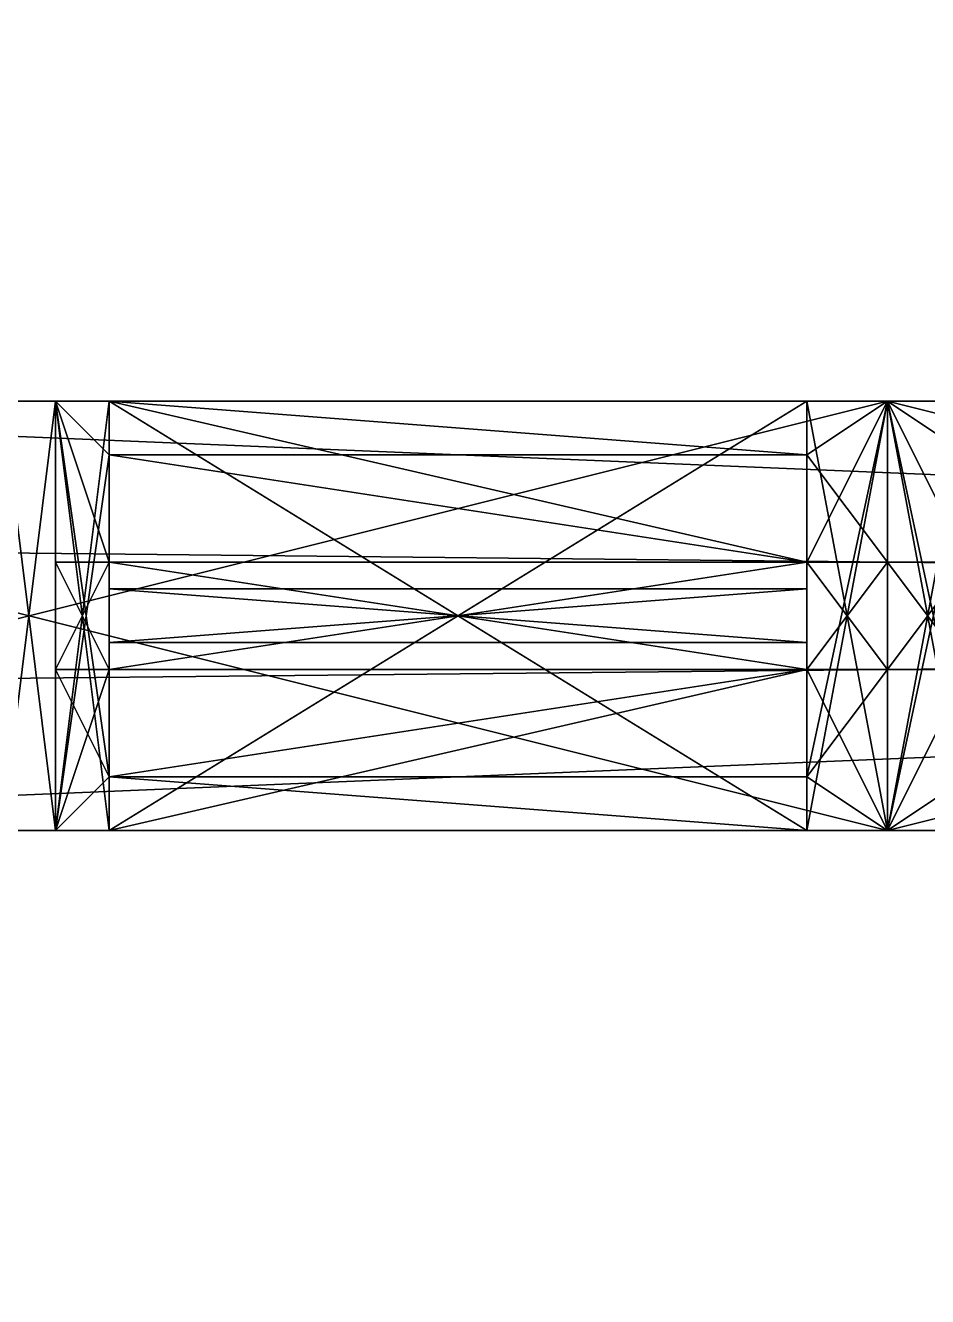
# Model space of a CAD drawing. Extents: x -3136 to 3456, y -896 to 5632.
# Drawn here: x -1248.13 to -1214.5, y 1758.62 to 1806 of the extents above; entities that cross this region are included whole.
import ezdxf

# ---------------------------------------------------------------- set-up
doc = ezdxf.new("R2010")
doc.units = 0

msp = doc.modelspace()

# ---------------------------------------------------------------- meshes
at = {"layer": 'OBJECT000', "color": 50}
mesh = msp.add_polyface(dxfattribs=at)
corners = [(-1792, 1776, 416), (-1792, 1792, 416), (-256, 1792, 416), (-256, 1776, 416), (-1792, 1792, 288), (-1792, 1776, 288), (-256, 1776, 288), (-256, 1792, 288)]
mesh.append_faces([[corners[k] for k in face] for face in [(1, 3, 0), (5, 7, 4), (4, 0, 5), (6, 2, 7), (7, 1, 4), (5, 3, 6)]], dxfattribs={"vtx0": -1})
mesh.append_faces([[corners[k] for k in face] for face in [(1, 2, 3), (5, 6, 7), (4, 1, 0), (6, 3, 2), (7, 2, 1), (5, 0, 3)]], dxfattribs={"vtx2": -1})
at = {"layer": 'OBJECT067', "color": 50}
mesh = msp.add_polyface(dxfattribs=at)
corners = [(-2944, -896, 2176), (-2944, 5504, 2176), (3456, 5504, 2176), (3456, -896, 2176), (-2944, 5504, 2048), (-2944, -896, 2048), (3456, -896, 2048), (3456, 5504, 2048)]
mesh.append_faces([[corners[k] for k in face] for face in [(1, 3, 0), (5, 7, 4), (4, 0, 5), (6, 2, 7), (7, 1, 4), (5, 3, 6)]], dxfattribs={"vtx0": -1})
mesh.append_faces([[corners[k] for k in face] for face in [(1, 2, 3), (5, 6, 7), (4, 1, 0), (6, 3, 2), (7, 2, 1), (5, 0, 3)]], dxfattribs={"vtx2": -1})
at = {"layer": 'OBJECT262', "color": 50}
mesh = msp.add_polyface(dxfattribs=at)
corners = [(-768, 0, 288), (-1280, 0, 288), (-1280, 2048, 288), (-768, 2048, 288), (-1280, 2048, 272), (-1280, 0, 272), (-768, 0, 272), (-768, 2048, 272)]
mesh.append_faces([[corners[k] for k in face] for face in [(1, 3, 0), (5, 7, 4), (5, 0, 6), (4, 1, 5), (6, 3, 7), (7, 2, 4)]], dxfattribs={"vtx0": -1})
mesh.append_faces([[corners[k] for k in face] for face in [(1, 2, 3), (5, 6, 7), (5, 1, 0), (4, 2, 1), (6, 0, 3), (7, 3, 2)]], dxfattribs={"vtx2": -1})
at = {"layer": 'OBJECT290', "color": 50}
mesh = msp.add_polyface(dxfattribs=at)
corners = [(-1280, 1776, 128), (-1280, 1792, 128), (-896, 1792, 128), (-896, 1776, 128), (-1280, 1792, 112), (-1280, 1776, 112), (-896, 1776, 112), (-896, 1792, 112)]
mesh.append_faces([[corners[k] for k in face] for face in [(1, 3, 0), (5, 7, 4), (4, 0, 5), (6, 2, 7), (7, 1, 4), (5, 3, 6)]], dxfattribs={"vtx0": -1})
mesh.append_faces([[corners[k] for k in face] for face in [(1, 2, 3), (5, 6, 7), (4, 1, 0), (6, 3, 2), (7, 2, 1), (5, 0, 3)]], dxfattribs={"vtx2": -1})
at = {"layer": 'OBJECT293', "color": 50}
mesh = msp.add_polyface(dxfattribs=at)
corners = [(-2048, 0, 432), (-2048, 1824, 432), (-1824, 2048, 432), (-224, 2048, 432), (0, 1824, 432), (0, 0, 432), (-2048, 1824, 416), (-2048, 0, 416), (0, 0, 416), (0, 1824, 416), (-224, 2048, 416), (-1824, 2048, 416)]
mesh.append_faces([[corners[k] for k in face] for face in [(1, 5, 0), (7, 11, 6), (6, 0, 7), (8, 4, 9), (10, 2, 11), (7, 5, 8), (9, 3, 10), (11, 1, 6)]], dxfattribs={"vtx0": -1})
mesh.append_faces([[corners[k] for k in face] for face in [(1, 3, 4), (1, 4, 5), (7, 9, 10), (7, 10, 11)]], dxfattribs={"vtx0": -1, "vtx2": -1})
mesh.append_faces([[corners[k] for k in face] for face in [(1, 2, 3), (7, 8, 9), (6, 1, 0), (8, 5, 4), (10, 3, 2), (7, 0, 5), (9, 4, 3), (11, 2, 1)]], dxfattribs={"vtx2": -1})
at = {"layer": 'OBJECT300', "color": 50}
mesh = msp.add_polyface(dxfattribs=at)
corners = [(-256, 1792), (-1792, 1792), (-1792, 2048), (-256, 2048), (-256, 2048, -128), (-1792, 2048, -128), (-1792, 1792, -128), (-256, 1792, -128)]
mesh.append_faces([[corners[k] for k in face] for face in [(1, 3, 0), (5, 7, 4), (4, 2, 5), (6, 0, 7), (7, 3, 4), (5, 1, 6)]], dxfattribs={"vtx0": -1})
mesh.append_faces([[corners[k] for k in face] for face in [(1, 2, 3), (5, 6, 7), (4, 3, 2), (6, 1, 0), (7, 0, 3), (5, 2, 1)]], dxfattribs={"vtx2": -1})
at = {"layer": 'OBJECT304', "color": 50}
mesh = msp.add_polyface(dxfattribs=at)
corners = [(-1792, 256), (-1792, 1792), (-256, 1792), (-256, 256), (-256, 1792, -128), (-1792, 1792, -128), (-1792, 256, -128), (-256, 256, -128)]
mesh.append_faces([[corners[k] for k in face] for face in [(1, 3, 0), (5, 7, 4), (4, 1, 5), (7, 2, 4), (5, 0, 6), (6, 3, 7)]], dxfattribs={"vtx0": -1})
mesh.append_faces([[corners[k] for k in face] for face in [(1, 2, 3), (5, 6, 7), (4, 2, 1), (7, 3, 2), (5, 1, 0), (6, 0, 3)]], dxfattribs={"vtx2": -1})
at = {"layer": 'OBJECT515', "color": 50}
mesh = msp.add_polyface(dxfattribs=at)
corners = [(-1216, 1792, 128), (-1152, 1792, 128), (-1152, 1776, 128), (-1216, 1776, 128), (-1216, 1776, 112), (-1152, 1776, 112), (-1152, 1792, 112), (-1216, 1792, 112)]
mesh.append_faces([[corners[k] for k in face] for face in [(1, 3, 0), (5, 7, 4), (5, 1, 6), (6, 0, 7), (4, 2, 5), (7, 3, 4)]], dxfattribs={"vtx0": -1})
mesh.append_faces([[corners[k] for k in face] for face in [(1, 2, 3), (5, 6, 7), (5, 2, 1), (6, 1, 0), (4, 3, 2), (7, 0, 3)]], dxfattribs={"vtx2": -1})
at = {"layer": 'OBJECT538', "color": 50}
mesh = msp.add_polyface(dxfattribs=at)
corners = [(-1213, 1792), (-1216, 1792), (-1216, 1776), (-1213, 1776), (-1216, 1776, 27), (-1216, 1792, 27), (-1213, 1792, 27), (-1213, 1776, 27)]
mesh.append_faces([[corners[k] for k in face] for face in [(1, 3, 0), (2, 5, 4), (1, 6, 5), (3, 4, 7), (0, 7, 6), (4, 6, 7)]], dxfattribs={"vtx0": -1})
mesh.append_faces([[corners[k] for k in face] for face in [(1, 2, 3), (2, 1, 5), (1, 0, 6), (3, 2, 4), (0, 3, 7), (4, 5, 6)]], dxfattribs={"vtx2": -1})
at = {"layer": 'OBJECT539', "color": 50}
mesh = msp.add_polyface(dxfattribs=at)
corners = [(-1216, 1776, 35), (-1216, 1776, 27), (-1216, 1792, 27), (-1216, 1792, 35), (-1213, 1790, 35), (-1213, 1778, 35)]
mesh.append_faces([[corners[k] for k in face] for face in [(2, 4, 3), (0, 5, 1)]])
mesh.append_faces([[corners[k] for k in face] for face in [(1, 3, 0), (3, 5, 0), (2, 5, 4)]], dxfattribs={"vtx0": -1})
mesh.append_faces([[corners[k] for k in face] for face in [(1, 2, 3), (3, 4, 5), (2, 1, 5)]], dxfattribs={"vtx2": -1})
at = {"layer": 'OBJECT540', "color": 50}
mesh = msp.add_polyface(dxfattribs=at)
corners = [(-1216, 1792, 27), (-1213, 1792, 27), (-1213, 1790, 35.011), (-1213, 1778, 35), (-1213, 1776, 27), (-1216, 1776, 27)]
mesh.append_faces([[corners[k] for k in face] for face in [(1, 2, 0), (4, 5, 3)]])
mesh.append_faces([[corners[k] for k in face] for face in [(1, 3, 2), (0, 4, 1), (2, 5, 0)]], dxfattribs={"vtx0": -1})
mesh.append_faces([[corners[k] for k in face] for face in [(1, 4, 3), (0, 5, 4), (2, 3, 5)]], dxfattribs={"vtx2": -1})
at = {"layer": 'OBJECT541', "color": 50}
mesh = msp.add_polyface(dxfattribs=at)
corners = [(-1213, 1776, 112), (-1216, 1776, 112), (-1216, 1792, 112), (-1213, 1792, 112), (-1213, 1790, 110), (-1213, 1778, 110)]
mesh.append_faces([[corners[k] for k in face] for face in [(3, 2, 4), (0, 5, 1)]])
mesh.append_faces([[corners[k] for k in face] for face in [(1, 3, 0), (3, 5, 0), (2, 5, 4)]], dxfattribs={"vtx0": -1})
mesh.append_faces([[corners[k] for k in face] for face in [(1, 2, 3), (3, 4, 5), (2, 1, 5)]], dxfattribs={"vtx2": -1})
at = {"layer": 'OBJECT542', "color": 50}
mesh = msp.add_polyface(dxfattribs=at)
corners = [(-1216, 1776, 112), (-1216, 1776, 110), (-1216, 1792, 110), (-1216, 1792, 112), (-1213, 1790, 110), (-1213, 1778, 110)]
mesh.append_faces([[corners[k] for k in face] for face in [(2, 4, 3), (1, 0, 5)]])
mesh.append_faces([[corners[k] for k in face] for face in [(1, 3, 0), (2, 5, 4), (3, 5, 0)]], dxfattribs={"vtx0": -1})
mesh.append_faces([[corners[k] for k in face] for face in [(1, 2, 3), (2, 1, 5), (3, 4, 5)]], dxfattribs={"vtx2": -1})
at = {"layer": 'OBJECT564', "color": 50}
mesh = msp.add_polyface(dxfattribs=at)
corners = [(-1216, 1776, 110), (-1216, 1776, 35), (-1216, 1782, 35), (-1216, 1782, 110), (-1213, 1778, 35), (-1213, 1778, 110), (-1213, 1782, 35), (-1213, 1782, 110)]
mesh.append_faces([[corners[k] for k in face] for face in [(1, 3, 0), (1, 5, 4), (1, 6, 2), (0, 7, 5), (4, 7, 6), (2, 7, 3)]], dxfattribs={"vtx0": -1})
mesh.append_faces([[corners[k] for k in face] for face in [(1, 2, 3), (1, 0, 5), (1, 4, 6), (0, 3, 7), (4, 5, 7), (2, 6, 7)]], dxfattribs={"vtx2": -1})
at = {"layer": 'OBJECT565', "color": 50}
mesh = msp.add_polyface(dxfattribs=at)
corners = [(-1216, 1782, 35), (-1216, 1786, 35), (-1216, 1786, 110), (-1216, 1782, 110), (-1213, 1782, 35), (-1213, 1786, 35), (-1213, 1786, 110), (-1213, 1782, 110)]
mesh.append_faces([[corners[k] for k in face] for face in [(1, 3, 0), (0, 5, 1), (2, 7, 3), (4, 6, 5), (0, 7, 4), (1, 6, 2)]], dxfattribs={"vtx0": -1})
mesh.append_faces([[corners[k] for k in face] for face in [(1, 2, 3), (0, 4, 5), (2, 6, 7), (4, 7, 6), (0, 3, 7), (1, 5, 6)]], dxfattribs={"vtx2": -1})
at = {"layer": 'OBJECT566', "color": 50}
mesh = msp.add_polyface(dxfattribs=at)
corners = [(-1216, 1786, 35), (-1216, 1792, 35), (-1216, 1792, 110), (-1216, 1786, 110), (-1213, 1790, 35), (-1213, 1790, 110), (-1213, 1786, 35), (-1213, 1786, 110)]
mesh.append_faces([[corners[k] for k in face] for face in [(1, 3, 0), (1, 5, 2), (1, 6, 4), (2, 7, 3), (4, 7, 5), (0, 7, 6)]], dxfattribs={"vtx0": -1})
mesh.append_faces([[corners[k] for k in face] for face in [(1, 2, 3), (1, 4, 5), (1, 0, 6), (2, 5, 7), (4, 6, 7), (0, 3, 7)]], dxfattribs={"vtx2": -1})
at = {"layer": 'OBJECT569', "color": 50}
mesh = msp.add_polyface(dxfattribs=at)
corners = [(-1280, 1792, 128), (-1216, 1792, 128), (-1216, 1776, 128), (-1280, 1776, 128), (-1280, 1776, 112), (-1216, 1776, 112), (-1216, 1792, 112), (-1280, 1792, 112)]
mesh.append_faces([[corners[k] for k in face] for face in [(1, 3, 0), (5, 7, 4), (5, 1, 6), (6, 0, 7), (4, 2, 5), (7, 3, 4)]], dxfattribs={"vtx0": -1})
mesh.append_faces([[corners[k] for k in face] for face in [(1, 2, 3), (5, 6, 7), (5, 2, 1), (6, 1, 0), (4, 3, 2), (7, 0, 3)]], dxfattribs={"vtx2": -1})
at = {"layer": 'OBJECT570', "color": 50}
mesh = msp.add_polyface(dxfattribs=at)
corners = [(-1216, 1792, 112), (-1216, 1792, 110), (-1216, 1776, 110), (-1216, 1776, 112), (-1219, 1790, 110), (-1219, 1778, 110)]
mesh.append_faces([[corners[k] for k in face] for face in [(1, 0, 4), (2, 5, 3)]])
mesh.append_faces([[corners[k] for k in face] for face in [(1, 3, 0), (1, 5, 2), (0, 5, 4)]], dxfattribs={"vtx0": -1})
mesh.append_faces([[corners[k] for k in face] for face in [(1, 2, 3), (1, 4, 5), (0, 3, 5)]], dxfattribs={"vtx2": -1})
at = {"layer": 'OBJECT571', "color": 50}
mesh = msp.add_polyface(dxfattribs=at)
corners = [(-1216, 1776, 112), (-1219, 1776, 112), (-1219, 1792, 112), (-1216, 1792, 112), (-1219, 1790, 110), (-1219, 1778, 110)]
mesh.append_faces([[corners[k] for k in face] for face in [(2, 4, 3), (1, 0, 5)]])
mesh.append_faces([[corners[k] for k in face] for face in [(1, 3, 0), (2, 5, 4), (3, 5, 0)]], dxfattribs={"vtx0": -1})
mesh.append_faces([[corners[k] for k in face] for face in [(1, 2, 3), (2, 1, 5), (3, 4, 5)]], dxfattribs={"vtx2": -1})
at = {"layer": 'OBJECT572', "color": 50}
mesh = msp.add_polyface(dxfattribs=at)
corners = [(-1249, 1792, 35), (-1247, 1792, 35), (-1247, 1792, 110), (-1249, 1792, 110), (-1247, 1776, 35), (-1249, 1776, 35), (-1249, 1776, 110), (-1247, 1776, 110)]
mesh.append_faces([[corners[k] for k in face] for face in [(1, 3, 0), (5, 7, 4), (0, 4, 1), (6, 2, 7), (5, 3, 6), (1, 7, 2)]], dxfattribs={"vtx0": -1})
mesh.append_faces([[corners[k] for k in face] for face in [(1, 2, 3), (5, 6, 7), (0, 5, 4), (6, 3, 2), (5, 0, 3), (1, 4, 7)]], dxfattribs={"vtx2": -1})
at = {"layer": 'OBJECT573', "color": 50}
mesh = msp.add_polyface(dxfattribs=at)
corners = [(-1245, 1776, 112), (-1247, 1776, 112), (-1247, 1792, 112), (-1245, 1792, 112), (-1245, 1790, 110), (-1245, 1778, 110)]
mesh.append_faces([[corners[k] for k in face] for face in [(3, 2, 4), (0, 5, 1)]])
mesh.append_faces([[corners[k] for k in face] for face in [(1, 3, 0), (3, 5, 0), (2, 5, 4)]], dxfattribs={"vtx0": -1})
mesh.append_faces([[corners[k] for k in face] for face in [(1, 2, 3), (3, 4, 5), (2, 1, 5)]], dxfattribs={"vtx2": -1})
at = {"layer": 'OBJECT574', "color": 50}
mesh = msp.add_polyface(dxfattribs=at)
corners = [(-1247, 1792, 112), (-1247, 1792, 110), (-1245, 1790, 110), (-1245, 1778, 110), (-1247, 1776, 110), (-1247, 1776, 112)]
mesh.append_faces([[corners[k] for k in face] for face in [(1, 2, 0), (4, 5, 3)]])
mesh.append_faces([[corners[k] for k in face] for face in [(1, 3, 2), (4, 0, 5), (2, 5, 0)]], dxfattribs={"vtx0": -1})
mesh.append_faces([[corners[k] for k in face] for face in [(1, 4, 3), (4, 1, 0), (2, 3, 5)]], dxfattribs={"vtx2": -1})
at = {"layer": 'OBJECT575', "color": 50}
mesh = msp.add_polyface(dxfattribs=at)
corners = [(-1247, 1776, 112), (-1249, 1776, 112), (-1249, 1792, 112), (-1247, 1792, 112), (-1249, 1792, 110), (-1247, 1792, 110), (-1247, 1776, 110), (-1249, 1776, 110)]
mesh.append_faces([[corners[k] for k in face] for face in [(1, 3, 0), (5, 2, 4), (7, 0, 6), (4, 6, 5), (0, 5, 6), (2, 7, 4)]], dxfattribs={"vtx0": -1})
mesh.append_faces([[corners[k] for k in face] for face in [(1, 2, 3), (5, 3, 2), (7, 1, 0), (4, 7, 6), (0, 3, 5), (2, 1, 7)]], dxfattribs={"vtx2": -1})
at = {"layer": 'OBJECT578', "color": 50}
mesh = msp.add_polyface(dxfattribs=at)
corners = [(-1245, 1792, 27), (-1245, 1792, 25), (-1219, 1792, 25), (-1219, 1792, 27), (-1219, 1776, 27), (-1219, 1776, 25), (-1245, 1776, 25), (-1245, 1776, 27)]
mesh.append_faces([[corners[k] for k in face] for face in [(1, 3, 0), (5, 7, 4), (2, 4, 3), (6, 0, 7), (1, 5, 2), (7, 3, 4)]], dxfattribs={"vtx0": -1})
mesh.append_faces([[corners[k] for k in face] for face in [(1, 2, 3), (5, 6, 7), (2, 5, 4), (6, 1, 0), (1, 6, 5), (7, 0, 3)]], dxfattribs={"vtx2": -1})
at = {"layer": 'OBJECT579', "color": 50}
mesh = msp.add_polyface(dxfattribs=at)
corners = [(-1219, 1792), (-1245, 1792), (-1245, 1776), (-1219, 1776), (-1245, 1792, 25), (-1219, 1792, 25), (-1219, 1776, 25), (-1245, 1776, 25)]
mesh.append_faces([[corners[k] for k in face] for face in [(1, 3, 0), (1, 5, 4), (3, 7, 6), (0, 6, 5), (2, 4, 7), (7, 5, 6)]], dxfattribs={"vtx0": -1})
mesh.append_faces([[corners[k] for k in face] for face in [(1, 2, 3), (1, 0, 5), (3, 2, 7), (0, 3, 6), (2, 1, 4), (7, 4, 5)]], dxfattribs={"vtx2": -1})
at = {"layer": 'OBJECT580', "color": 50}
mesh = msp.add_polyface(dxfattribs=at)
corners = [(-1219, 1776), (-1216, 1776), (-1216, 1792), (-1219, 1792), (-1216, 1792, 27), (-1216, 1776, 27), (-1219, 1792, 27), (-1219, 1776, 27)]
mesh.append_faces([[corners[k] for k in face] for face in [(1, 3, 0), (2, 5, 4), (3, 4, 6), (1, 7, 5), (0, 6, 7), (4, 7, 6)]], dxfattribs={"vtx0": -1})
mesh.append_faces([[corners[k] for k in face] for face in [(1, 2, 3), (2, 1, 5), (3, 2, 4), (1, 0, 7), (0, 3, 6), (4, 5, 7)]], dxfattribs={"vtx2": -1})
at = {"layer": 'OBJECT581', "color": 50}
mesh = msp.add_polyface(dxfattribs=at)
corners = [(-1245, 1792), (-1247, 1792), (-1247, 1776), (-1245, 1776), (-1245, 1792, 27), (-1247, 1792, 27), (-1245, 1776, 27), (-1247, 1776, 27)]
mesh.append_faces([[corners[k] for k in face] for face in [(1, 3, 0), (0, 5, 1), (3, 7, 6), (0, 6, 4), (7, 4, 6), (2, 5, 7)]], dxfattribs={"vtx0": -1})
mesh.append_faces([[corners[k] for k in face] for face in [(1, 2, 3), (0, 4, 5), (3, 2, 7), (0, 3, 6), (7, 5, 4), (2, 1, 5)]], dxfattribs={"vtx2": -1})
at = {"layer": 'OBJECT582', "color": 50}
mesh = msp.add_polyface(dxfattribs=at)
corners = [(-1247, 1792), (-1249, 1792), (-1249, 1776), (-1247, 1776), (-1247, 1792, 27), (-1249, 1792, 27), (-1249, 1776, 27), (-1247, 1776, 27)]
mesh.append_faces([[corners[k] for k in face] for face in [(1, 3, 0), (0, 5, 1), (2, 7, 3), (6, 4, 7), (0, 7, 4), (2, 5, 6)]], dxfattribs={"vtx0": -1})
mesh.append_faces([[corners[k] for k in face] for face in [(1, 2, 3), (0, 4, 5), (2, 6, 7), (6, 5, 4), (0, 3, 7), (2, 1, 5)]], dxfattribs={"vtx2": -1})
at = {"layer": 'OBJECT584', "color": 50}
mesh = msp.add_polyface(dxfattribs=at)
corners = [(-1249, 1792, 27), (-1247, 1792, 27), (-1247, 1792, 35), (-1249, 1792, 35), (-1247, 1776, 27), (-1249, 1776, 27), (-1249, 1776, 35), (-1247, 1776, 35)]
mesh.append_faces([[corners[k] for k in face] for face in [(1, 3, 0), (5, 7, 4), (6, 2, 7), (0, 4, 1), (1, 7, 2), (5, 3, 6)]], dxfattribs={"vtx0": -1})
mesh.append_faces([[corners[k] for k in face] for face in [(1, 2, 3), (5, 6, 7), (6, 3, 2), (0, 5, 4), (1, 4, 7), (5, 0, 3)]], dxfattribs={"vtx2": -1})
at = {"layer": 'OBJECT585', "color": 50}
mesh = msp.add_polyface(dxfattribs=at)
corners = [(-1216, 1792, 35), (-1216, 1792, 27), (-1216, 1776, 27), (-1216, 1776, 35), (-1219, 1790, 35), (-1219, 1778, 35)]
mesh.append_faces([[corners[k] for k in face] for face in [(0, 4, 1), (2, 5, 3)]])
mesh.append_faces([[corners[k] for k in face] for face in [(1, 3, 0), (0, 5, 4), (1, 5, 2)]], dxfattribs={"vtx0": -1})
mesh.append_faces([[corners[k] for k in face] for face in [(1, 2, 3), (0, 3, 5), (1, 4, 5)]], dxfattribs={"vtx2": -1})
at = {"layer": 'OBJECT586', "color": 50}
mesh = msp.add_polyface(dxfattribs=at)
corners = [(-1219, 1790, 35), (-1219, 1792, 27), (-1216, 1792, 27), (-1216, 1776, 27), (-1219, 1776, 27), (-1219, 1778, 35)]
mesh.append_faces([[corners[k] for k in face] for face in [(1, 2, 0), (4, 5, 3)]])
mesh.append_faces([[corners[k] for k in face] for face in [(0, 4, 1), (1, 3, 2), (2, 5, 0)]], dxfattribs={"vtx0": -1})
mesh.append_faces([[corners[k] for k in face] for face in [(0, 5, 4), (1, 4, 3), (2, 3, 5)]], dxfattribs={"vtx2": -1})
at = {"layer": 'OBJECT587', "color": 50}
mesh = msp.add_polyface(dxfattribs=at)
corners = [(-1247, 1792, 27), (-1245, 1792, 27), (-1245, 1790, 35), (-1245, 1778, 35), (-1245, 1776, 27), (-1247, 1776, 27)]
mesh.append_faces([[corners[k] for k in face] for face in [(1, 2, 0), (4, 5, 3)]])
mesh.append_faces([[corners[k] for k in face] for face in [(1, 3, 2), (0, 4, 1), (2, 5, 0)]], dxfattribs={"vtx0": -1})
mesh.append_faces([[corners[k] for k in face] for face in [(1, 4, 3), (0, 5, 4), (2, 3, 5)]], dxfattribs={"vtx2": -1})
at = {"layer": 'OBJECT588', "color": 50}
mesh = msp.add_polyface(dxfattribs=at)
corners = [(-1245, 1790, 35), (-1247, 1792, 35), (-1247, 1792, 27), (-1247, 1776, 27), (-1247, 1776, 35), (-1245, 1778, 35)]
mesh.append_faces([[corners[k] for k in face] for face in [(1, 2, 0), (4, 5, 3)]])
mesh.append_faces([[corners[k] for k in face] for face in [(0, 4, 1), (3, 1, 4), (2, 5, 0)]], dxfattribs={"vtx0": -1})
mesh.append_faces([[corners[k] for k in face] for face in [(0, 5, 4), (3, 2, 1), (2, 3, 5)]], dxfattribs={"vtx2": -1})
at = {"layer": 'OBJECT597', "color": 50}
mesh = msp.add_polyface(dxfattribs=at)
corners = [(-1216, 1782, 35), (-1216, 1776, 35), (-1216, 1776, 110), (-1216, 1782, 110), (-1219, 1778, 35), (-1219, 1778, 110), (-1219, 1782, 35), (-1219, 1782, 110)]
mesh.append_faces([[corners[k] for k in face] for face in [(1, 3, 0), (1, 5, 2), (4, 0, 6), (2, 7, 3), (4, 7, 5), (0, 7, 6)]], dxfattribs={"vtx0": -1})
mesh.append_faces([[corners[k] for k in face] for face in [(1, 2, 3), (1, 4, 5), (4, 1, 0), (2, 5, 7), (4, 6, 7), (0, 3, 7)]], dxfattribs={"vtx2": -1})
at = {"layer": 'OBJECT598', "color": 50}
mesh = msp.add_polyface(dxfattribs=at)
corners = [(-1216, 1786, 35), (-1216, 1782, 35), (-1216, 1782, 110), (-1216, 1786, 110), (-1219, 1786, 35), (-1219, 1782, 35), (-1219, 1782, 110), (-1219, 1786, 110)]
mesh.append_faces([[corners[k] for k in face] for face in [(1, 3, 0), (5, 0, 4), (7, 2, 6), (4, 6, 5), (1, 6, 2), (0, 7, 4)]], dxfattribs={"vtx0": -1})
mesh.append_faces([[corners[k] for k in face] for face in [(1, 2, 3), (5, 1, 0), (7, 3, 2), (4, 7, 6), (1, 5, 6), (0, 3, 7)]], dxfattribs={"vtx2": -1})
at = {"layer": 'OBJECT599', "color": 50}
mesh = msp.add_polyface(dxfattribs=at)
corners = [(-1216, 1792, 110), (-1216, 1792, 35), (-1216, 1786, 35), (-1216, 1786, 110), (-1219, 1790, 35), (-1219, 1790, 110), (-1219, 1786, 35), (-1219, 1786, 110)]
mesh.append_faces([[corners[k] for k in face] for face in [(1, 3, 0), (1, 5, 4), (1, 6, 2), (5, 3, 7), (4, 7, 6), (2, 7, 3)]], dxfattribs={"vtx0": -1})
mesh.append_faces([[corners[k] for k in face] for face in [(1, 2, 3), (1, 0, 5), (1, 4, 6), (5, 0, 3), (4, 5, 7), (2, 6, 7)]], dxfattribs={"vtx2": -1})
at = {"layer": 'OBJECT600', "color": 50}
mesh = msp.add_polyface(dxfattribs=at)
corners = [(-1245, 1778, 35), (-1247, 1776, 35), (-1247, 1776, 110), (-1245, 1778, 110), (-1247, 1782, 35), (-1245, 1782, 35), (-1245, 1782, 110), (-1247, 1782, 110)]
mesh.append_faces([[corners[k] for k in face] for face in [(1, 3, 0), (1, 5, 4), (3, 7, 6), (0, 6, 5), (1, 7, 2), (5, 7, 4)]], dxfattribs={"vtx0": -1})
mesh.append_faces([[corners[k] for k in face] for face in [(1, 2, 3), (1, 0, 5), (3, 2, 7), (0, 3, 6), (1, 4, 7), (5, 6, 7)]], dxfattribs={"vtx2": -1})
at = {"layer": 'OBJECT601', "color": 50}
mesh = msp.add_polyface(dxfattribs=at)
corners = [(-1247, 1786, 35), (-1247, 1782, 35), (-1245, 1782, 35), (-1245, 1786, 35), (-1247, 1782, 110), (-1247, 1786, 110), (-1245, 1786, 110), (-1245, 1782, 110)]
mesh.append_faces([[corners[k] for k in face] for face in [(1, 3, 0), (5, 7, 4), (2, 6, 3), (0, 4, 1), (1, 7, 2), (3, 5, 0)]], dxfattribs={"vtx0": -1})
mesh.append_faces([[corners[k] for k in face] for face in [(1, 2, 3), (5, 6, 7), (2, 7, 6), (0, 5, 4), (1, 4, 7), (3, 6, 5)]], dxfattribs={"vtx2": -1})
at = {"layer": 'OBJECT602', "color": 50}
mesh = msp.add_polyface(dxfattribs=at)
corners = [(-1247, 1792, 35), (-1245, 1790, 35), (-1245, 1790, 110), (-1247, 1792, 110), (-1247, 1786, 35), (-1245, 1786, 35), (-1247, 1786, 110), (-1245, 1786, 110)]
mesh.append_faces([[corners[k] for k in face] for face in [(1, 3, 0), (0, 5, 1), (3, 7, 6), (1, 7, 2), (0, 6, 4), (4, 7, 5)]], dxfattribs={"vtx0": -1})
mesh.append_faces([[corners[k] for k in face] for face in [(1, 2, 3), (0, 4, 5), (3, 2, 7), (1, 5, 7), (0, 3, 6), (4, 6, 7)]], dxfattribs={"vtx2": -1})
at = {"layer": 'OBJECT603', "color": 50}
mesh = msp.add_polyface(dxfattribs=at)
corners = [(-1245, 1776, 27), (-1245, 1778, 35), (-1219, 1778, 35), (-1219, 1776, 27), (-1245, 1782, 35), (-1219, 1782, 35), (-1219, 1782, 27), (-1245, 1782, 27)]
mesh.append_faces([[corners[k] for k in face] for face in [(1, 3, 0), (1, 5, 2), (3, 5, 6), (0, 4, 1), (0, 6, 7), (5, 7, 6)]], dxfattribs={"vtx0": -1})
mesh.append_faces([[corners[k] for k in face] for face in [(1, 2, 3), (1, 4, 5), (3, 2, 5), (0, 7, 4), (0, 3, 6), (5, 4, 7)]], dxfattribs={"vtx2": -1})
at = {"layer": 'OBJECT604', "color": 50}
mesh = msp.add_polyface(dxfattribs=at)
corners = [(-1245, 1782, 35), (-1245, 1786, 35), (-1219, 1786, 35), (-1219, 1782, 35), (-1219, 1786, 27), (-1219, 1782, 27), (-1245, 1782, 27), (-1245, 1786, 27)]
mesh.append_faces([[corners[k] for k in face] for face in [(1, 3, 0), (5, 2, 4), (7, 0, 6), (6, 4, 7), (0, 5, 6), (2, 7, 4)]], dxfattribs={"vtx0": -1})
mesh.append_faces([[corners[k] for k in face] for face in [(1, 2, 3), (5, 3, 2), (7, 1, 0), (6, 5, 4), (0, 3, 5), (2, 1, 7)]], dxfattribs={"vtx2": -1})
at = {"layer": 'OBJECT605', "color": 50}
mesh = msp.add_polyface(dxfattribs=at)
corners = [(-1219, 1792, 27), (-1219, 1790, 35), (-1245, 1790, 35), (-1245, 1792, 27), (-1245, 1786, 35), (-1219, 1786, 35), (-1219, 1786, 27), (-1245, 1786, 27)]
mesh.append_faces([[corners[k] for k in face] for face in [(1, 3, 0), (2, 5, 4), (0, 5, 1), (3, 4, 7), (3, 6, 0), (4, 6, 7)]], dxfattribs={"vtx0": -1})
mesh.append_faces([[corners[k] for k in face] for face in [(1, 2, 3), (2, 1, 5), (0, 6, 5), (3, 2, 4), (3, 7, 6), (4, 5, 6)]], dxfattribs={"vtx2": -1})
at = {"layer": 'OBJECT606', "color": 50}
mesh = msp.add_polyface(dxfattribs=at)
corners = [(-1219, 1776, 112), (-1245, 1776, 112), (-1245, 1782, 112), (-1219, 1782, 112), (-1219, 1778, 110), (-1245, 1778, 110), (-1245, 1782, 110), (-1219, 1782, 110)]
mesh.append_faces([[corners[k] for k in face] for face in [(1, 3, 0), (5, 0, 4), (5, 7, 6), (4, 3, 7), (1, 6, 2), (7, 2, 6)]], dxfattribs={"vtx0": -1})
mesh.append_faces([[corners[k] for k in face] for face in [(1, 2, 3), (5, 1, 0), (5, 4, 7), (4, 0, 3), (1, 5, 6), (7, 3, 2)]], dxfattribs={"vtx2": -1})
at = {"layer": 'OBJECT607', "color": 50}
mesh = msp.add_polyface(dxfattribs=at)
corners = [(-1245, 1782, 112), (-1245, 1786, 112), (-1219, 1786, 112), (-1219, 1782, 112), (-1245, 1786, 110), (-1245, 1782, 110), (-1219, 1782, 110), (-1219, 1786, 110)]
mesh.append_faces([[corners[k] for k in face] for face in [(1, 3, 0), (5, 7, 4), (6, 2, 7), (4, 0, 5), (7, 1, 4), (5, 3, 6)]], dxfattribs={"vtx0": -1})
mesh.append_faces([[corners[k] for k in face] for face in [(1, 2, 3), (5, 6, 7), (6, 3, 2), (4, 1, 0), (7, 2, 1), (5, 0, 3)]], dxfattribs={"vtx2": -1})
at = {"layer": 'OBJECT608', "color": 50}
mesh = msp.add_polyface(dxfattribs=at)
corners = [(-1245, 1786, 112), (-1245, 1792, 112), (-1219, 1792, 112), (-1219, 1786, 112), (-1245, 1790, 110), (-1219, 1790, 110), (-1245, 1786, 110), (-1219, 1786, 110)]
mesh.append_faces([[corners[k] for k in face] for face in [(1, 3, 0), (5, 1, 4), (4, 7, 5), (2, 7, 3), (4, 0, 6), (6, 3, 7)]], dxfattribs={"vtx0": -1})
mesh.append_faces([[corners[k] for k in face] for face in [(1, 2, 3), (5, 2, 1), (4, 6, 7), (2, 5, 7), (4, 1, 0), (6, 0, 3)]], dxfattribs={"vtx2": -1})
at = {"layer": 'OBJECT622', "color": 50}
mesh = msp.add_polyface(dxfattribs=at)
corners = [(-1245, 1785, 35), (-1219, 1785, 35), (-1219, 1785, 110), (-1245, 1785, 110), (-1219, 1783, 35), (-1245, 1783, 35), (-1245, 1783, 110), (-1219, 1783, 110)]
mesh.append_faces([[corners[k] for k in face] for face in [(1, 3, 0), (5, 7, 4), (0, 4, 1), (6, 2, 7), (5, 3, 6), (1, 7, 2)]], dxfattribs={"vtx0": -1})
mesh.append_faces([[corners[k] for k in face] for face in [(1, 2, 3), (5, 6, 7), (0, 5, 4), (6, 3, 2), (5, 0, 3), (1, 4, 7)]], dxfattribs={"vtx2": -1})

doc.saveas('drawing.dxf')
